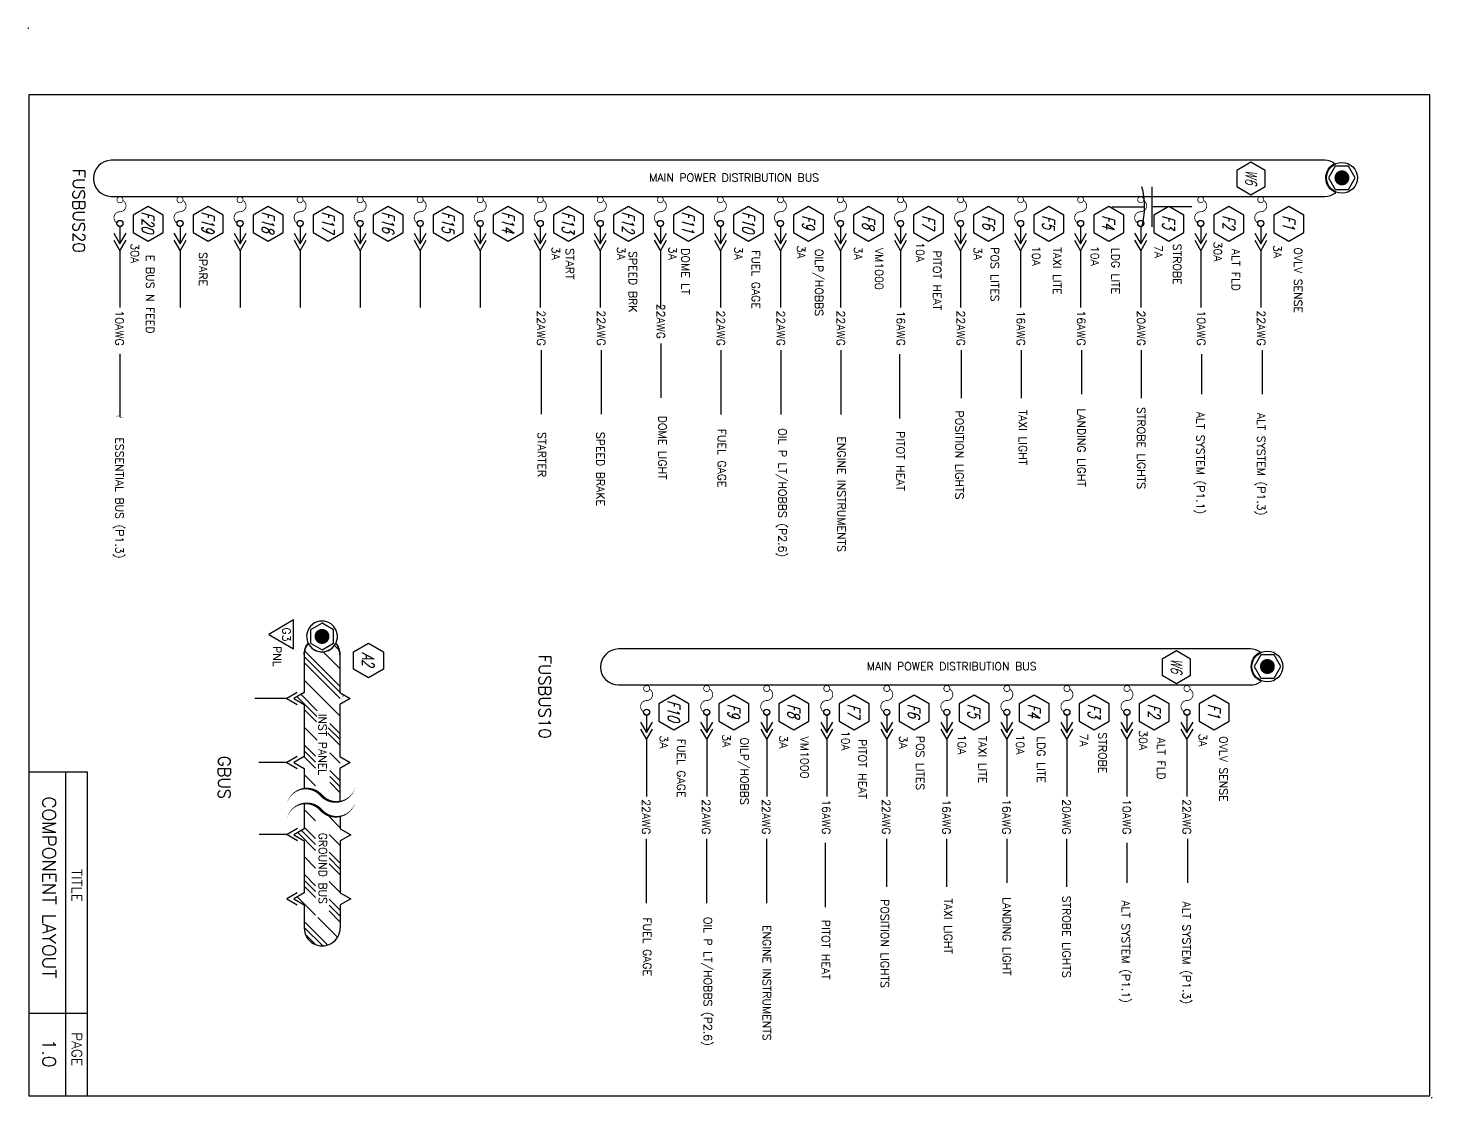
# Model space of a CAD drawing. Extents: x -55 to 73, y -33 to 52.
# Drawn here: x 42.14 to 52.66, y 10.82 to 18.84 of the extents above; entities that cross this region are included whole.
import ezdxf
from ezdxf.enums import TextEntityAlignment as Align

# ---------------------------------------------------------------- set-up
doc = ezdxf.new("R2010")
doc.units = 0
doc.layers.get('0').update_dxf_attribs({"linetype": 'CONTINUOUS'})
doc.styles.get("Standard").update_dxf_attribs({"font": 'romans.shx'})

# ---------------------------------------------------------------- blocks, each defined once
blk = doc.blocks.new('BORDER')
at = {"color": 0}
for p, q in [((0.4431350173138782, -5.575316360104772), (0.005000000000009663, -5.575316360104772)), ((0.2807598531354358, -8.000000000000007), (0.2807598531354358, -5.575316360104772)), ((0.4431350173138782, -8.000000000000007), (0.4431350173138782, -5.575316360104772)), ((0.4431350173138782, -7.38513134758098), (0.005000000000009663, -7.38513134758098))]:
    blk.add_line(p, q, dxfattribs=at)
blk.add_lwpolyline([(0.005000000000009663, -8), (10.50500000000001, -8), (10.50500000000001, -0.5), (0.005000000000009663, -0.5)], close=True, dxfattribs=at)
for centre in [(0, 0), (10.51969840053044, -8.015835172557829)]:
    blk.add_circle(centre, 0.001, dxfattribs=at)
for s, height, p in [('COMPONENT LAYOUT', 0.1, (0.1060892716318449, -6.439835300963637)), ('TITLE', 0.07499951999992503, (0.3275099500569922, -6.425061301065867)), ('TITLE', 0.07499951999992503, (0.3275099500569922, -6.425061301065867)), ('PAGE', 0.07499951999992503, (0.3275099500569922, -7.651303292580351)), ('PAGE', 0.07499951999992503, (0.3275099500569922, -7.651303292580351)), ('1.0', 0.1, (0.1060892716318449, -7.680851292375891))]:
    blk.add_text(s, height=height, rotation=270, dxfattribs=at).set_placement(p, align=Align.CENTER)
blk = doc.blocks.new('SPADTERM')
at = {"color": 0}
for p, q in [((0, 0), (-0.09778629398190475, 0.0564569431535098)), ((-0.09778629398190475, -0.0564569431535098), (0, 0)), ((0.06509466086077254, 0), (-0.03269163312113221, 0.0564569431535098)), ((-0.03269163312113221, -0.0564569431535098), (0.06509466086077254, 0))]:
    blk.add_line(p, q, dxfattribs=at)
blk = doc.blocks.new('BBFUSE')
at = {"color": 0}
for p, q in [((0.2299438525270645, 0), (0.3566964805031532, 0)), ((0.4073033976368174, 0), (0.8337464384351927, 0))]:
    blk.add_line(p, q, dxfattribs=at)
at = {"color": 0, "const_width": 0.006000000000000001}
for points in [[(0.0366770296984944, 0.01951044453741702, 39.33880835951041), (0.03859916624609294, 0.01827240556744414, 39.33880835951041)], [(0.2007194449185601, -0.02012461179749891, -0.7914183192462256), (0.1154702213235623, 0, 0.7914183192462259), (0.03022099772856457, 0.02012461179749891, 0.7914183192462259)], [(0.2166770296984906, 0.01951044453741702, 39.33880835951041), (0.21859916624609, 0.01827240556744414, 39.33880835951041)]]:
    blk.add_lwpolyline(points, format="xyb", dxfattribs=at)
at = {"color": 0}
blk.add_circle((0.2025000000000023, 0), 0.02249999999999979, dxfattribs=at)
at = {"color": 0, "xscale": 0.8, "yscale": 0.8, "zscale": 0.8}
blk.add_blockref('SPADTERM', (0.3552276689481992, 0), dxfattribs=at)
blk = doc.blocks.new('CUTOFF')
at = {"color": 0}
blk.add_lwpolyline([(-0.06393641714429066, -0.01457304029206341, 0, 0.01, -0.591879645207404), (0, 0, 0.01, 0, 0.591879645207404), (0.06393641714429776, 0.01457304029207052, 0, 0, 0.591879645207404)], format="xyseb", dxfattribs=at)
blk = doc.blocks.new('FUSBUS20')
at = {"color": 0}
for p, q in [((1.621377537011018, -0.595534507797197), (1.290830316844978, -0.595534507797197)), ((1.621377537011018, -1.050705098973637), (1.320950501797004, -1.050705098973637)), ((1.651499507422116, -1.502318461892528), (1.292299128399932, -1.502318461892528)), ((1.621377537011018, -1.950705098973636), (1.290830316844978, -1.950705098973636)), ((1.651499507422116, -2.402318461892534), (1.292299128399932, -2.402318461892534)), ((1.651499507422116, -2.852557447435331), (1.292299128399932, -2.852557447435331)), ((1.802600551024462, -3.312473019580608), (1.322314905306836, -3.312473019580608)), ((1.772584774117554, -3.752318461892528), (1.292299128399932, -3.752318461892528)), ((1.772584774117554, -4.202318461892531), (1.292299128399932, -4.202318461892531)), ((1.772584774117554, -4.652318461892527), (1.292299128399932, -4.652318461892527)), ((1.648307229886921, -5.10231846189253), (1.240223399711315, -5.10231846189253)), ((1.771115962562604, -5.548704216334791), (1.290830316844978, -5.548704216334791)), ((1.771115962562604, -5.998704216334794), (1.290830316844978, -5.998704216334794)), ((1.319377304366355, -9.158527684707963), (1.790652938975253, -9.158527684707963))]:
    blk.add_line(p, q, dxfattribs=at)
for points in [[(0.08655662909911754, 0.04997349311052801), (0, 0.09994698622104181), (-0.08655662909911754, 0.04997349311052801), (-0.08655662909911754, -0.04997349311052091), (0, -0.09994698622104181), (0.08655662909911754, -0.04997349311052091)], [(0.278662416201005, -0.2854549468662526), (0.2137105109171706, -0.3979549468662498), (0.278662416201005, -0.510454946866254), (0.40856622676867, -0.510454946866254), (0.4735181320525044, -0.3979549468662498), (0.40856622676867, -0.2854549468662526)], [(-0.05596525666577179, -0.5763980081617532), (-0.1168576678693682, -0.6818667581617532), (-0.05596525666577179, -0.7873355081617532), (0.06581956574141401, -0.7873355081617532), (0.1267119769450034, -0.6818667581617532), (0.06581956574141401, -0.5763980081617532)], [(0.278662416201005, -0.7354549468662555), (0.2137105109171706, -0.8479549468662526), (0.278662416201005, -0.9604549468662569), (0.40856622676867, -0.9604549468662569), (0.4735181320525044, -0.8479549468662526), (0.40856622676867, -0.7354549468662555)], [(0.278662416201005, -1.185454946866258), (0.2137105109171706, -1.297954946866255), (0.278662416201005, -1.410454946866253), (0.40856622676867, -1.410454946866253), (0.4735181320525044, -1.297954946866255), (0.40856622676867, -1.185454946866258)], [(0.278662416201005, -1.635454946866261), (0.2137105109171706, -1.747954946866258), (0.278662416201005, -1.860454946866255), (0.40856622676867, -1.860454946866255), (0.4735181320525044, -1.747954946866258), (0.40856622676867, -1.635454946866261)], [(0.278662416201005, -2.085454946866257), (0.2137105109171706, -2.197954946866254), (0.278662416201005, -2.310454946866258), (0.40856622676867, -2.310454946866258), (0.4735181320525044, -2.197954946866254), (0.40856622676867, -2.085454946866257)], [(0.278662416201005, -2.53545494686626), (0.2137105109171706, -2.647954946866257), (0.278662416201005, -2.760454946866261), (0.40856622676867, -2.760454946866261), (0.4735181320525044, -2.647954946866257), (0.40856622676867, -2.53545494686626)], [(0.278662416201005, -2.985454946866255), (0.2137105109171706, -3.097954946866253), (0.278662416201005, -3.21045494686625), (0.40856622676867, -3.21045494686625), (0.4735181320525044, -3.097954946866253), (0.40856622676867, -2.985454946866255)], [(0.278662416201005, -3.435454946866258), (0.2137105109171706, -3.547954946866255), (0.278662416201005, -3.66045494686626), (0.40856622676867, -3.66045494686626), (0.4735181320525044, -3.547954946866255), (0.40856622676867, -3.435454946866258)], [(0.278662416201005, -3.885454946866254), (0.2137105109171706, -3.997954946866258), (0.278662416201005, -4.110454946866255), (0.40856622676867, -4.110454946866255), (0.4735181320525044, -3.997954946866258), (0.40856622676867, -3.885454946866254)], [(0.278662416201005, -4.335454946866257), (0.2137105109171706, -4.447954946866261), (0.278662416201005, -4.560454946866258), (0.40856622676867, -4.560454946866258), (0.4735181320525044, -4.447954946866261), (0.40856622676867, -4.335454946866257)], [(0.278662416201005, -4.785454946866253), (0.2137105109171706, -4.897954946866257), (0.278662416201005, -5.010454946866254), (0.40856622676867, -5.010454946866254), (0.4735181320525044, -4.897954946866257), (0.40856622676867, -4.785454946866253)], [(0.278662416201005, -5.235454946866255), (0.2137105109171706, -5.347954946866253), (0.278662416201005, -5.460454946866257), (0.40856622676867, -5.460454946866257), (0.4735181320525044, -5.347954946866253), (0.40856622676867, -5.235454946866255)], [(0.278662416201005, -5.685454946866258), (0.2137105109171706, -5.797954946866255), (0.278662416201005, -5.910454946866253), (0.40856622676867, -5.910454946866253), (0.4735181320525044, -5.797954946866255), (0.40856622676867, -5.685454946866258)], [(0.278662416201005, -6.135454946866254), (0.2137105109171706, -6.247954946866258), (0.278662416201005, -6.360454946866255), (0.40856622676867, -6.360454946866255), (0.4735181320525044, -6.247954946866258), (0.40856622676867, -6.135454946866254)], [(0.278662416201005, -6.585454946866257), (0.2137105109171706, -6.697954946866254), (0.278662416201005, -6.810454946866258), (0.40856622676867, -6.810454946866258), (0.4735181320525044, -6.697954946866254), (0.40856622676867, -6.585454946866257)], [(0.278662416201005, -7.035454946866253), (0.2137105109171706, -7.147954946866257), (0.278662416201005, -7.260454946866254), (0.40856622676867, -7.260454946866254), (0.4735181320525044, -7.147954946866257), (0.40856622676867, -7.035454946866253)], [(0.278662416201005, -7.485454946866255), (0.2137105109171706, -7.597954946866253), (0.278662416201005, -7.710454946866257), (0.40856622676867, -7.710454946866257), (0.4735181320525044, -7.597954946866253), (0.40856622676867, -7.485454946866255)], [(0.278662416201005, -7.935454946866251), (0.2137105109171706, -8.047954946866255), (0.278662416201005, -8.160454946866253), (0.40856622676867, -8.160454946866253), (0.4735181320525044, -8.047954946866255), (0.40856622676867, -7.935454946866251)], [(0.278662416201005, -8.385454946866261), (0.2137105109171706, -8.497954946866258), (0.278662416201005, -8.610454946866255), (0.40856622676867, -8.610454946866255), (0.4735181320525044, -8.497954946866258), (0.40856622676867, -8.385454946866261)], [(0.278662416201005, -8.835454946866257), (0.2137105109171706, -8.947954946866254), (0.278662416201005, -9.060454946866258), (0.40856622676867, -9.060454946866258), (0.4735181320525044, -8.947954946866254), (0.40856622676867, -8.835454946866257)]]:
    blk.add_lwpolyline(points, close=True, dxfattribs=at)
at = {"color": 0, "const_width": 0.05599999999999999}
blk.add_lwpolyline([(-0.02800000000000225, 0, 1), (0.02800000000000225, 0, 1)], format="xyb", close=True, dxfattribs=at)
at = {"color": 0}
blk.add_lwpolyline([(0.1385991359998542, -4.357467380134246), (0.1385991359998506, -0.1275136624148985, 0.1629412427891178), (0.1113894870725005, -0.04623517081130046, -0.6474322707957655), (-0.1086034917020022, -0.05244607173429472, 0.1484864543589288), (-0.1313991359998745, -0.1275136624148985), (-0.1313991359998745, -4.335630756977615), (-0.1313991359998745, -9.224444605987848, 0.414213562373095), (0.005399988479982909, -9.357643753507716, 0.414213562373095), (0.1385991359998506, -9.224444605987848)], format="xyb", close=True, dxfattribs=at)
blk.add_circle((0, 0), 0.1154088387988257, dxfattribs=at)
for p in [(0.1386354544438504, -0.6085276847079655), (0.1386354544438504, -1.058527684707961), (0.1386354544438504, -1.508527684707957), (0.1386354544438504, -1.95852768470796), (0.1386354544438504, -2.408527684707963), (0.1386354544438504, -2.858527684707958), (0.1386354544438504, -3.308527684707961), (0.1386354544438504, -3.758527684707964), (0.1386354544438504, -4.20852768470796), (0.1386354544438504, -4.658527684707963), (0.1386354544438504, -5.108527684707965), (0.1386354544438504, -5.558527684707961), (0.1386354544438504, -6.008527684707964), (0.1386354544438504, -6.45852768470796), (0.1386354544438504, -6.908527684707963), (0.1386354544438504, -7.358527684707965), (0.1386354544438504, -7.808527684707961), (0.1386354544438504, -8.258527684707964), (0.1386354544438504, -8.70852768470796), (0.1386354544438504, -9.158527684707963)]:
    blk.add_blockref('BBFUSE', p, dxfattribs=at)
at = {"color": 0, "xscale": 0.5, "yscale": 0.5, "zscale": 0.5, "rotation": 90}
blk.add_blockref('CUTOFF', (1.790652938975253, -9.158527684707963), dxfattribs=at)
at = {"color": 0}
for s, height, p in [('OVLV SENSE', 0.05999999999994002, (0.7673403388719429, -0.3593455996232251)), ('3A', 0.05999999999994002, (0.5519474637612056, -0.5137171584461626)), ('ALT SYSTEM (P1.3)', 0.05999961599994003, (2.145528591370805, -0.6348308235214049)), ('ALT FLD', 0.05999999999994002, (0.6899804455992147, -0.8256329637536624)), ('30A', 0.05999999999994002, (0.5519474637612056, -0.9612816964896567)), ('ALT SYSTEM (P1.1)', 0.05999961599994003, (2.137387228345876, -1.090001414697845)), ('STROBE', 0.05999999999994002, (0.6474544348209683, -1.264774721000038)), ('7A', 0.05999999999994002, (0.5519474637612056, -1.406125494570851)), ('STROBE LIGHTS', 0.05999961599994003, (2.025125088210817, -1.534573343926773)), ('LDG LITE', 0.05999999999994002, (0.6977853359984927, -1.726529603738584)), ('10A', 0.05999999999994002, (0.5847671349092529, -1.882066097135649)), ('LANDING LIGHT', 0.05999961599994003, (2.022404908428634, -1.98295998100788)), ('TAXI LITE', 0.05999999999994002, (0.6977853359984927, -2.165075768412549)), ('10A', 0.05999999999994002, (0.5847671349092529, -2.320612261809615)), ('TAXI LIGHT', 0.05999961599994003, (1.945799088515688, -2.421506145681839)), ('POS LITES', 0.05999999999994002, (0.7236559197209402, -2.631456094916665)), ('3A', 0.05999999999994002, (0.56715010830181, -2.758560749545623)), ('POSITION LIGHTS', 0.05999961599994003, (2.076585854095278, -2.897198923236949)), ('PITOT HEAT', 0.05999999999994002, (0.7682191282768436, -3.065013706542828)), ('10A', 0.05999999999994002, (0.5562825814877215, -3.191848532155632)), ('PITOT HEAT', 0.05999961599994003, (2.122073700734084, -3.338048218374126)), ('VM1000', 0.05999999999994002, (0.6819723670038726, -3.498912317252227)), ('3A', 0.05999999999994002, (0.5656812967468561, -3.656410459016136)), ('ENGINE INSTRUMENTS', 0.05999961599994003, (2.370763543300612, -3.780812231859457)), ('OILP/HOBBS', 0.05999999999994002, (0.784393774644947, -3.949223859810751)), ('3A', 0.05999999999994002, (0.5562825814877215, -4.083043867700567)), ('OIL P LT/HOBBS (P2.6)', 0.05999961599994003, (2.359836723961962, -4.223331754141896)), ('FUEL GAGE', 0.05999999999994002, (0.7618962048886786, -4.422697989004426)), ('3A', 0.05999999999994002, (0.5656812967468561, -4.553475484266897)), ('FUEL GAGE', 0.05999961599994003, (2.100384156169337, -4.677877257110218)), ('DOME LT', 0.05999999999994002, (0.701099895645168, -4.950484435839144)), ('3A', 0.05999999999994002, (0.5656812967468561, -5.046239459020818)), ('DOME LIGHT', 0.05999961599994003, (2.022105640261813, -5.123158061469098)), ('SPEED BRK', 0.05999999999994002, (0.7787389442620167, -5.34382289733297)), ('3A', 0.05999999999994002, (0.5656812967468561, -5.432307364759417)), ('SPEED BRAKE', 0.05999961599994003, (2.182049999968548, -5.587733583071639)), ('START', 0.05999999999994002, (0.6445717622015934, -5.816143765537333)), ('3A', 0.05999999999994002, (0.5656812967468561, -5.922818166543095)), ('STARTER', 0.05999961599994003, (2.074091866741753, -6.026348935498639)), ('SPARE', 0.05999999999994002, (0.6835916350831646, -8.56624166708069)), ('E BUS N FEED', 0.05999999999994002, (0.872144316069793, -8.961808024072191)), ('30A', 0.05999999999994002, (0.5656812967468561, -9.076715174837048)), ('ESSENTIAL BUS (P1.3)', 0.05999961599994003, (2.398392330002441, -9.191539143855302))]:
    blk.add_text(s, height=height, dxfattribs=at).set_placement(p, align=Align.CENTER)
at = {"color": 0, "oblique": 15, "width": 0.7}
for s, height, p in [('F1', 0.09, (0.3330282612586934, -0.4438455284055394)), ('W6', 0.08437499999999999, (-0.004997276924186167, -0.7235332960137697)), ('F2', 0.09, (0.3330282612586934, -0.8938455284055422)), ('F3', 0.09, (0.3330282612586934, -1.343845528405538)), ('F4', 0.09, (0.3330282612586934, -1.793845528405541)), ('F5', 0.09, (0.3330282612586934, -2.243845528405544)), ('F6', 0.09, (0.3330282612586934, -2.693845528405546)), ('F7', 0.09, (0.3330282612586934, -3.143845528405542)), ('F8', 0.09, (0.3330282612586934, -3.593845528405545)), ('F9', 0.09, (0.3330282612586934, -4.043845528405541)), ('F10', 0.09, (0.3330282612586934, -4.493845528405544)), ('F11', 0.09, (0.3330282612586934, -4.943845528405546)), ('F12', 0.09, (0.3330282612586934, -5.393845528405542)), ('F13', 0.09, (0.3330282612586934, -5.843845528405538)), ('F14', 0.09, (0.3330282612586934, -6.293845528405541)), ('F15', 0.09, (0.3330282612586934, -6.743845528405544)), ('F16', 0.09, (0.3330282612586934, -7.193845528405546)), ('F17', 0.09, (0.3330282612586934, -7.643845528405542)), ('F18', 0.09, (0.3330282612586934, -8.093845528405538)), ('F19', 0.09, (0.3330282612586934, -8.54384552840554)), ('F20', 0.09, (0.3330282612586934, -8.993845528405544))]:
    blk.add_text(s, height=height, dxfattribs=at).set_placement(p, align=Align.CENTER)
at = {"color": 0}
for s, p in [('22AWG', (0.9936350660271565, -0.6344364710788852)), ('10AWG', (0.9936350660271565, -1.084436471078888)), ('20AWG', (0.9951038775821104, -1.53604983399778)), ('16AWG', (0.9936350660271565, -1.984436471078887)), ('16AWG', (0.9951038775821104, -2.436049833997785)), ('22AWG', (0.9951038775821104, -2.886288819540582)), ('16AWG', (0.9951038775821104, -3.336288819540577)), ('22AWG', (0.9951038775821104, -3.786049833997787)), ('22AWG', (0.9951038775821104, -4.236049833997782)), ('22AWG', (0.9951038775821104, -4.686049833997785)), ('22AWG', (0.9430281488934931, -5.136049833997781)), ('22AWG', (0.9936350660271565, -5.582435588440049)), ('22AWG', (0.9936350660271565, -6.032435588440052)), ('10AWG', (0.9936350660271565, -9.19208338623212))]:
    blk.add_text(s, height=0.05999961599994003, dxfattribs=at).set_placement(p)
blk.add_text('MAIN POWER DISTRIBUTION BUS', height=0.05999999999994002, rotation=90, dxfattribs=at).set_placement((0.02856168102941226, -4.555582248085095), align=Align.CENTER)
blk = doc.blocks.new('FUSBUS10')
at = {"color": 0}
for p, q in [((1.621377537011018, -0.5955345077971899), (1.290830316844978, -0.5955345077971899)), ((1.621377537011018, -1.050705098973637), (1.320950501797004, -1.050705098973637)), ((1.651499507422116, -1.502318461892528), (1.292299128399932, -1.502318461892528)), ((1.621377537011018, -1.950705098973636), (1.290830316844978, -1.950705098973636)), ((1.651499507422116, -2.402318461892527), (1.292299128399932, -2.402318461892527)), ((1.651499507422116, -2.852557447435323), (1.292299128399932, -2.852557447435323)), ((1.802600551024462, -3.312473019580601), (1.322314905306836, -3.312473019580601)), ((1.772584774117554, -3.752318461892536), (1.292299128399932, -3.752318461892536)), ((1.772584774117554, -4.202318461892524), (1.292299128399932, -4.202318461892524)), ((1.772584774117554, -4.652318461892527), (1.292299128399932, -4.652318461892527))]:
    blk.add_line(p, q, dxfattribs=at)
for points in [[(0.08655662909911754, 0.04997349311052091), (0, 0.09994698622104892), (-0.08655662909911754, 0.04997349311052091), (-0.08655662909911754, -0.04997349311052091), (0, -0.09994698622104892), (0.08655662909911754, -0.04997349311052091)], [(0.278662416201005, -0.2854549468662597), (0.2137105109171706, -0.3979549468662569), (0.278662416201005, -0.510454946866254), (0.40856622676867, -0.510454946866254), (0.4735181320525044, -0.3979549468662569), (0.40856622676867, -0.2854549468662597)], [(-0.05596525666577179, -0.5763980081617532), (-0.1168576678693682, -0.6818667581617532), (-0.05596525666577179, -0.7873355081617532), (0.06581956574141401, -0.7873355081617532), (0.1267119769450034, -0.6818667581617532), (0.06581956574141401, -0.5763980081617532)], [(0.278662416201005, -0.7354549468662555), (0.2137105109171706, -0.8479549468662526), (0.278662416201005, -0.9604549468662569), (0.40856622676867, -0.9604549468662569), (0.4735181320525044, -0.8479549468662526), (0.40856622676867, -0.7354549468662555)], [(0.278662416201005, -1.185454946866251), (0.2137105109171706, -1.297954946866255), (0.278662416201005, -1.410454946866253), (0.40856622676867, -1.410454946866253), (0.4735181320525044, -1.297954946866255), (0.40856622676867, -1.185454946866251)], [(0.278662416201005, -1.635454946866254), (0.2137105109171706, -1.747954946866251), (0.278662416201005, -1.860454946866255), (0.40856622676867, -1.860454946866255), (0.4735181320525044, -1.747954946866251), (0.40856622676867, -1.635454946866254)], [(0.278662416201005, -2.085454946866257), (0.2137105109171706, -2.197954946866254), (0.278662416201005, -2.310454946866258), (0.40856622676867, -2.310454946866258), (0.4735181320525044, -2.197954946866254), (0.40856622676867, -2.085454946866257)], [(0.278662416201005, -2.53545494686626), (0.2137105109171706, -2.647954946866257), (0.278662416201005, -2.760454946866254), (0.40856622676867, -2.760454946866254), (0.4735181320525044, -2.647954946866257), (0.40856622676867, -2.53545494686626)], [(0.278662416201005, -2.985454946866255), (0.2137105109171706, -3.097954946866253), (0.278662416201005, -3.210454946866257), (0.40856622676867, -3.210454946866257), (0.4735181320525044, -3.097954946866253), (0.40856622676867, -2.985454946866255)], [(0.278662416201005, -3.435454946866258), (0.2137105109171706, -3.547954946866263), (0.278662416201005, -3.66045494686626), (0.40856622676867, -3.66045494686626), (0.4735181320525044, -3.547954946866263), (0.40856622676867, -3.435454946866258)], [(0.278662416201005, -3.885454946866254), (0.2137105109171706, -3.997954946866258), (0.278662416201005, -4.110454946866255), (0.40856622676867, -4.110454946866255), (0.4735181320525044, -3.997954946866258), (0.40856622676867, -3.885454946866254)], [(0.278662416201005, -4.335454946866257), (0.2137105109171706, -4.447954946866254), (0.278662416201005, -4.560454946866258), (0.40856622676867, -4.560454946866258), (0.4735181320525044, -4.447954946866254), (0.40856622676867, -4.335454946866257)]]:
    blk.add_lwpolyline(points, close=True, dxfattribs=at)
at = {"color": 0, "const_width": 0.05599999999999999}
blk.add_lwpolyline([(-0.02800000000000225, 0, 1), (0.02800000000000225, 0, 1)], format="xyb", close=True, dxfattribs=at)
at = {"color": 0}
blk.add_lwpolyline([(0.1385991359998542, -4.357467380134246), (0.1385991359998506, -0.1275136624148914, 0.1629412427891178), (0.1113894870725005, -0.04623517081130757, -0.6474322707957655), (-0.1086034917020022, -0.05244607173429472, 0.1484864543589288), (-0.1313991359998745, -0.1275136624148914), (-0.1313991359998745, -4.335630756977615), (-0.1313991359998745, -4.864298288985616, 0.414213562373095), (0.005399988479982909, -4.997497436505483, 0.414213562373095), (0.1385991359998506, -4.864298288985616)], format="xyb", close=True, dxfattribs=at)
blk.add_circle((0, 0), 0.1154088387988257, dxfattribs=at)
for p in [(0.1395049994607049, -0.6023184618925299), (0.1395049994607049, -1.052318461892526), (0.1395049994607049, -1.502318461892528), (0.1395049994607049, -1.952318461892524), (0.1395049994607049, -2.402318461892527), (0.1395049994607049, -2.85231846189253), (0.1395049994607049, -3.302318461892526), (0.1395049994607049, -3.752318461892528), (0.1395049994607049, -4.202318461892524), (0.1395049994607049, -4.652318461892527)]:
    blk.add_blockref('BBFUSE', p, dxfattribs=at)
for s, height, p in [('OVLV SENSE', 0.05999999999994002, (0.7673403388719429, -0.3593455996232251)), ('3A', 0.05999999999994002, (0.5519474637612056, -0.5137171584461626)), ('ALT SYSTEM (P1.3)', 0.05999961599994003, (2.145528591370805, -0.6348308235214049)), ('ALT FLD', 0.05999999999994002, (0.6899804455992147, -0.8256329637536624)), ('30A', 0.05999999999994002, (0.5519474637612056, -0.9612816964896567)), ('ALT SYSTEM (P1.1)', 0.05999961599994003, (2.137387228345876, -1.090001414697845)), ('STROBE', 0.05999999999994002, (0.6474544348209683, -1.264774721000038)), ('7A', 0.05999999999994002, (0.5519474637612056, -1.406125494570851)), ('STROBE LIGHTS', 0.05999961599994003, (2.025125088210817, -1.534573343926773)), ('LDG LITE', 0.05999999999994002, (0.6977853359984927, -1.726529603738591)), ('10A', 0.05999999999994002, (0.5847671349092529, -1.882066097135656)), ('LANDING LIGHT', 0.05999961599994003, (2.022404908428634, -1.98295998100788)), ('TAXI LITE', 0.05999999999994002, (0.6977853359984927, -2.165075768412549)), ('10A', 0.05999999999994002, (0.5847671349092529, -2.320612261809615)), ('TAXI LIGHT', 0.05999961599994003, (1.945799088515688, -2.421506145681839)), ('POS LITES', 0.05999999999994002, (0.7236559197209402, -2.631456094916665)), ('3A', 0.05999999999994002, (0.56715010830181, -2.758560749545623)), ('POSITION LIGHTS', 0.05999961599994003, (2.076585854095278, -2.897198923236949)), ('PITOT HEAT', 0.05999999999994002, (0.7682191282768436, -3.065013706542828)), ('10A', 0.05999999999994002, (0.5562825814877215, -3.191848532155632)), ('PITOT HEAT', 0.05999961599994003, (2.122073700734084, -3.338048218374126)), ('VM1000', 0.05999999999994002, (0.6819723670038726, -3.498912317252227)), ('3A', 0.05999999999994002, (0.5656812967468561, -3.656410459016136)), ('ENGINE INSTRUMENTS', 0.05999961599994003, (2.37076354330061, -3.780812231859457)), ('OILP/HOBBS', 0.05999999999994002, (0.784393774644947, -3.949223859810751)), ('3A', 0.05999999999994002, (0.5562825814877215, -4.083043867700567)), ('OIL P LT/HOBBS (P2.6)', 0.05999961599994003, (2.35983672396196, -4.223331754141888)), ('FUEL GAGE', 0.05999999999994002, (0.7618962048886786, -4.422697989004426)), ('3A', 0.05999999999994002, (0.5656812967468561, -4.553475484266897)), ('FUEL GAGE', 0.05999961599994003, (2.100384156169337, -4.677877257110218))]:
    blk.add_text(s, height=height, dxfattribs=at).set_placement(p, align=Align.CENTER)
at = {"color": 0, "oblique": 15, "width": 0.7}
for s, height, p in [('F1', 0.09, (0.3330282612586934, -0.4438455284055394)), ('W6', 0.08437499999999999, (-0.004997276924186167, -0.7235332960137697)), ('F2', 0.09, (0.3330282612586934, -0.8938455284055422)), ('F3', 0.09, (0.3330282612586934, -1.343845528405538)), ('F4', 0.09, (0.3330282612586934, -1.793845528405541)), ('F5', 0.09, (0.3330282612586934, -2.243845528405544)), ('F6', 0.09, (0.3330282612586934, -2.693845528405539)), ('F7', 0.09, (0.3330282612586934, -3.143845528405542)), ('F8', 0.09, (0.3330282612586934, -3.593845528405545)), ('F9', 0.09, (0.3330282612586934, -4.043845528405541)), ('F10', 0.09, (0.3330282612586934, -4.493845528405544))]:
    blk.add_text(s, height=height, dxfattribs=at).set_placement(p, align=Align.CENTER)
at = {"color": 0}
for s, p in [('22AWG', (0.9936350660271565, -0.6344364710788923)), ('10AWG', (0.9936350660271565, -1.084436471078888)), ('20AWG', (0.9951038775821104, -1.536049833997787)), ('16AWG', (0.9936350660271565, -1.984436471078887)), ('16AWG', (0.9951038775821104, -2.436049833997785)), ('22AWG', (0.9951038775821104, -2.886288819540582)), ('16AWG', (0.9951038775821104, -3.336288819540577)), ('22AWG', (0.9951038775821104, -3.786049833997787)), ('22AWG', (0.9951038775821104, -4.236049833997782)), ('22AWG', (0.9951038775821104, -4.686049833997785))]:
    blk.add_text(s, height=0.05999961599994003, dxfattribs=at).set_placement(p)
blk.add_text('MAIN POWER DISTRIBUTION BUS', height=0.05999999999994002, rotation=90, dxfattribs=at).set_placement((0.02856168102941226, -2.365819757203774), align=Align.CENTER)
blk = doc.blocks.new('G3')
at = {"color": 0}
blk.add_lwpolyline([(-0.1081406414737565, 0), (3.552713678800501e-15, -0.1873050853956357), (0.1081406414737565, 0)], close=True, dxfattribs=at)
blk.add_text('G3', height=0.06, dxfattribs=at).set_placement((0.0003153238489126409, -0.08411461235873219), align=Align.CENTER)
blk.add_text('PNL', height=0.06, dxfattribs=at).set_placement((0.08662204258197725, -0.1538676987564243))
blk = doc.blocks.new('*X')
at = {"color": 0}
for p, q in [((1.061036707237144, -34.42688487356271), (1.19849896605083, -34.28942261474902)), ((1.547172619302896, -34.42688487356271), (1.68074486574228, -34.29331262712332)), ((0.8310017645645298, -34.48014312093868), (0.9698884297944207, -34.34125645570879)), ((0.8375071683412676, -34.51783189098611), (1.01408260361858, -34.34125645570879)), ((0.8404488839358415, -34.42650182774322), (0.9161911762355053, -34.35075953544355)), ((1.193619228709622, -34.42688487356271), (1.279247646563534, -34.34125645570879)), ((1.237813402533781, -34.42688487356271), (1.323441820387693, -34.34125645570879)), ((1.28200757635794, -34.42688487356271), (1.367635994211853, -34.34125645570879)), ((1.414590097830418, -34.42688487356271), (1.50021851568433, -34.34125645570879)), ((1.591366793127055, -34.42688487356271), (1.696921056061186, -34.32133061062857)), ((1.635560966951214, -34.42688487356271), (1.721189384805126, -34.34125645570879)), ((1.768143488423692, -34.42688487356271), (1.853771906277604, -34.34125645570879)), ((0.8961235574347107, -34.59179802336514), (1.045087084169674, -34.44283449663018)), ((1.009247646563815, -34.61125645570851), (1.092574205021734, -34.52792989725059)), ((1.053441820387974, -34.61125645570851), (1.136768378845893, -34.52792989725059)), ((1.097635994212133, -34.61125645570851), (1.180962552670052, -34.52792989725059)), ((1.230218515684611, -34.61125645570851), (1.31354507414253, -34.52792989725059)), ((1.362801037157089, -34.61125645570851), (1.446127595615008, -34.52792989725059)), ((1.406995210981248, -34.61125645570851), (1.490321769439167, -34.52792989725059)), ((1.451189384805407, -34.61125645570851), (1.534515943263326, -34.52792989725059)), ((1.583771906277885, -34.61125645570851), (1.667098464735804, -34.52792989725059)), ((1.716354427750363, -34.61125645570851), (1.799680986208281, -34.52792989725059))]:
    blk.add_line(p, q, dxfattribs=at)
blk = doc.blocks.new('GBUS')
at = {"color": 0}
for p, q in [((0.4188469177168272, 0.1331999999998672), (0.4640124722396379, 0.2114290351853896)), ((0.4640124722396379, 0.2114290351853896), (0.5091780267624486, 0.1331999999998601)), ((0.8988469177168312, 0.1331999999998601), (0.9440124722396348, 0.2114290351853896)), ((0.9440124722396348, 0.2114290351853896), (0.9891780267624455, 0.1331999999998601)), ((1.441758134622518, 0.1367999999998588), (1.486923689145321, 0.2150290351853883)), ((1.486923689145321, 0.2150290351853883), (1.532089243668132, 0.1367999999998588)), ((1.921758134622515, 0.1367999999998588), (1.966923689145318, 0.2150290351853883)), ((1.966923689145318, 0.2150290351853883), (2.012089243668129, 0.1367999999998588)), ((0.1071193418123215, 0.1326408880775318), (0.06741527641452905, 0.09293682267973224)), ((0.3757086556672888, 0.1360651589875417), (0.108765695648394, -0.1308778010313532)), ((0.2431261341948101, 0.1360651589875417), (0.115076622424489, 0.00801564721722059)), ((0.1373323773158788, 0.1331999999998672), (0.4188469177168272, 0.1331999999998672)), ((0.4199028294914484, 0.1360651589875417), (0.1499028294917224, -0.1339348410121843)), ((0.464097003315608, 0.1360651589875417), (0.194097003315882, -0.1339348410121843)), ((0.5966795247880867, 0.1360651589875417), (0.3266795247883607, -0.1339348410121843)), ((0.5091780267624486, 0.1331999999998601), (0.8988469177168312, 0.1331999999998601)), ((0.7292620462605655, 0.1360651589875417), (0.6524921289630896, 0.05929524169007294)), ((0.773456220084725, 0.1360651589875417), (0.6841702864757906, 0.04677922537860724)), ((0.8176503939088846, 0.1360651589875417), (0.7244759834847088, 0.04289074856336583)), ((0.9502329153813562, 0.1360651589875417), (0.871958608107839, 0.05779085171401732)), ((0.9891780267624455, 0.1331999999998601), (1.237950391163984, 0.1331999999998601)), ((1.082815436853835, 0.1360651589875417), (1.004541129580311, 0.05779085171401732)), ((1.127009610677995, 0.1360651589875417), (1.04873530340447, 0.05779085171401732)), ((1.171203784502154, 0.1360651589875417), (1.09292947722863, 0.05779085171401732)), ((1.532089243668132, 0.1367999999998588), (1.921758134622515, 0.1367999999998588)), ((2.012089243668129, 0.1367999999998588), (2.184237578503655, 0.1367999999998588)), ((0.5575671318612692, -0.03562975541175462), (0.4336398814611471, -0.1595570058118767)), ((0.5997921481030843, -0.03759891299409901), (0.4498160717800559, -0.1875749893171275)), ((0.6410554618911064, -0.04052977303023653), (0.5476503939091586, -0.1339348410121843)), ((0.7773148497569267, -0.03685290663688789), (0.6802329153816373, -0.1339348410121843)), ((0.8984438547080273, -0.04830642315826594), (0.8128154368541161, -0.1339348410121843)), ((0.9426380285321869, -0.04830642315826594), (0.8570096106782756, -0.1339348410121843)), ((0.9868322023563465, -0.04830642315826594), (0.8997095908336945, -0.1354290346809179)), ((1.119414723828825, -0.04830642315826594), (1.033786305974914, -0.1339348410121772)), ((0.1373323773158788, -0.1331999999998672), (0.4188469177168272, -0.1331999999998672)), ((0.4188469177168272, -0.1331999999998672), (0.4640124722396379, -0.2114290351853896)), ((0.4188469177168272, -0.185275728688481), (0.4640124722396379, -0.2635047638740033)), ((0.4640124722396379, -0.2114290351853896), (0.5091780267624486, -0.1331999999998601)), ((0.4640124722396379, -0.2635047638740033), (0.5091780267624486, -0.185275728688481)), ((0.5091780267624486, -0.1331999999998601), (0.8988469177168312, -0.1331999999998601)), ((0.8988469177168312, -0.1331999999998601), (0.9440124722396348, -0.2114290351853896)), ((0.8988469177168312, -0.185275728688481), (0.9440124722396348, -0.2635047638740033)), ((0.9440124722396348, -0.2114290351853896), (0.9891780267624455, -0.1331999999998601)), ((0.9440124722396348, -0.2635047638740033), (0.9891780267624455, -0.185275728688481)), ((0.9891780267624455, -0.1331999999998601), (1.135174832661178, -0.1331999999998601)), ((1.439727698431078, -0.1828119742227372), (1.484893252953889, -0.2610410094082667)), ((1.441758134622518, -0.1331999999998601), (1.486923689145321, -0.2114290351853896)), ((1.484893252953889, -0.2610410094082667), (1.530058807476692, -0.1828119742227372)), ((1.486923689145321, -0.2114290351853896), (1.532089243668132, -0.1331999999998601)), ((1.532089243668132, -0.1331999999998601), (1.921758134622515, -0.1331999999998601)), ((1.921758134622515, -0.1331999999998601), (1.966923689145318, -0.2114290351853896)), ((1.921758134622507, -0.185275728688481), (1.966923689145318, -0.2635047638740033)), ((1.966923689145318, -0.2114290351853896), (2.012089243668129, -0.1331999999998601)), ((1.966923689145318, -0.2635047638740033), (2.012089243668129, -0.185275728688481)), ((2.012089243668129, -0.1331999999998601), (2.184237578503655, -0.1331999999998601)), ((0.4640124722396379, -0.2635047638740033), (0.4640124722396379, -0.5032596246180177)), ((0.9440124722396348, -0.2635047638740033), (0.9440124722396348, -0.4743541369224502)), ((1.484893252953889, -0.2610071316502172), (1.484893252953889, -0.471856504698664))]:
    blk.add_line(p, q, dxfattribs=at)
for points in [[(0.2464126132010449, 0.4597888841205418), (0.3113645184848792, 0.3472888841205446), (0.2464126132010449, 0.2347888841205474), (0.1165088026333834, 0.2347888841205474), (0.05155689734954905, 0.3472888841205446), (0.1165088026333834, 0.4597888841205418)], [(-0.04997349311052091, 0.0865566290991211), (-0.09994698622104892, 0), (-0.04997349311052091, -0.0865566290991211), (0.04997349311052091, -0.0865566290991211), (0.09994698622104181, 0), (0.04997349311052091, 0.0865566290991211)]]:
    blk.add_lwpolyline(points, close=True, dxfattribs=at)
for points in [[(1.131946239982447, 0.2494669796547555, 0, 0.02, -0.591879645207404), (1.190238401150701, -0.006278688922407127, 0.02, 0, 0.591879645207404), (1.248530562318983, -0.2620243574995982, 0, 0, 0.591879645207404)], [(1.243011123034876, 0.2494669796547555, 0, 0.02, -0.591879645207404), (1.301303284203129, -0.006278688922407127, 0.02, 0, 0.591879645207404), (1.359595445371411, -0.2620243574995982, 0, 0, 0.591879645207404)]]:
    blk.add_lwpolyline(points, format="xyseb", dxfattribs=at)
for points in [[(1.348293640950409, 0.1367999999998588), (1.441758134622518, 0.1367999999998588)], [(1.251023041962632, -0.1331999999998601), (1.441758134622518, -0.1331999999998601)]]:
    blk.add_lwpolyline(points, dxfattribs=at)
at = {"color": 0, "const_width": 0.05599999999999999}
blk.add_lwpolyline([(0, -0.02799999999999869, 1), (0, 0.02799999999999869, 1)], format="xyb", close=True, dxfattribs=at)
at = {"color": 0}
blk.add_circle((0.446593549290732, 0.1561880858580835), 0.00033, dxfattribs=at)
for centre, radius, start, end in [((0, 0), 0.1154088387988257, 66.19048335806642, 294.2281463727567), ((0.1373323773158859, 0.0017999999999887), 0.1349999999998679, 90.00000000000344, 130.6154731824255), ((0.1373323773158646, -0.00180000000000291), 0.1349999999998693, 89.99999999999514, 129.1136205235593), ((2.184237578503655, 0.001799999999995805), 0.1349999999998595, 270, 90), ((2.184237578503655, 0.001799999999995805), 0.1349999999998595, 270, 90), ((0, 0), 0.1154088387988206, 296.8728788141529, 64.62897384470189), ((0, 0), 0.1154088387988206, 295.3710261552981, 63.12712118584709), ((0.1373323773158859, -0.0017999999999887), 0.1349999999998679, 229.3845268175745, 269.9999999999966), ((0.1373323773158646, 0.00180000000000291), 0.1349999999998693, 230.8863794764407, 270.0000000000049)]:
    blk.add_arc(centre, radius, start, end, dxfattribs=at)
at = {"color": 0, "rotation": 180}
blk.add_blockref('*X', (3.150183719662849, -34.47519129672099), dxfattribs=at)
at = {"color": 0}
blk.add_blockref('G3', (-0.01513430627679746, -0.2125068524121403), dxfattribs=at)
at = {"color": 0, "oblique": 15, "width": 0.7}
blk.add_text('A2', height=0.09, dxfattribs=at).set_placement((0.1720918151891766, 0.301398302581255), align=Align.CENTER)
at = {"color": 0}
for s, p in [('INST PANEL', (0.8088525320763225, -0.02609375409030434)), ('GROUND BUS', (1.737768342785301, -0.02383107615303715))]:
    blk.add_text(s, height=0.05999999999994002, dxfattribs=at).set_placement(p, align=Align.CENTER)
blk = doc.blocks.new('CAP')
at = {"color": 0}
for p, q in [((5.7, 3.15), (5.7, 2.85)), ((5.55, 2.85), (5.85, 2.85)), ((5.7, 2.55), (5.7, 2.79))]:
    blk.add_line(p, q, dxfattribs=at)
blk.add_arc((5.7, 2.25), 0.5460082416960387, 74.05460409907721, 105.9453959009229, dxfattribs=at)

msp = doc.modelspace()

# ---------------------------------------------------------------- block references
at = {"color": 0, "rotation": 270}
for name, p in [('GBUS', (44.3390859439033, 14.27705758338938)), ('FUSBUS20', (51.98341037359195, 17.71397999722468)), ('CAP', (47.70861981030277, 23.19785874359858)), ('FUSBUS10', (51.42439258419178, 14.05182591118041))]:
    msp.add_blockref(name, p, dxfattribs=at)
at = {"color": 0}
msp.add_blockref('BORDER', (42.13707431029346, 18.83540807818398), dxfattribs=at)

# ---------------------------------------------------------------- texts
for s, p in [('FUSBUS20', (42.4725401802491, 17.46703966113517)), ('FUSBUS10', (45.9647839028122, 13.8259711106746)), ('GBUS', (43.56198133024152, 13.21951548440836))]:
    msp.add_text(s, height=0.09, rotation=270, dxfattribs=at).set_placement(p, align=Align.CENTER)

doc.saveas('drawing.dxf')
